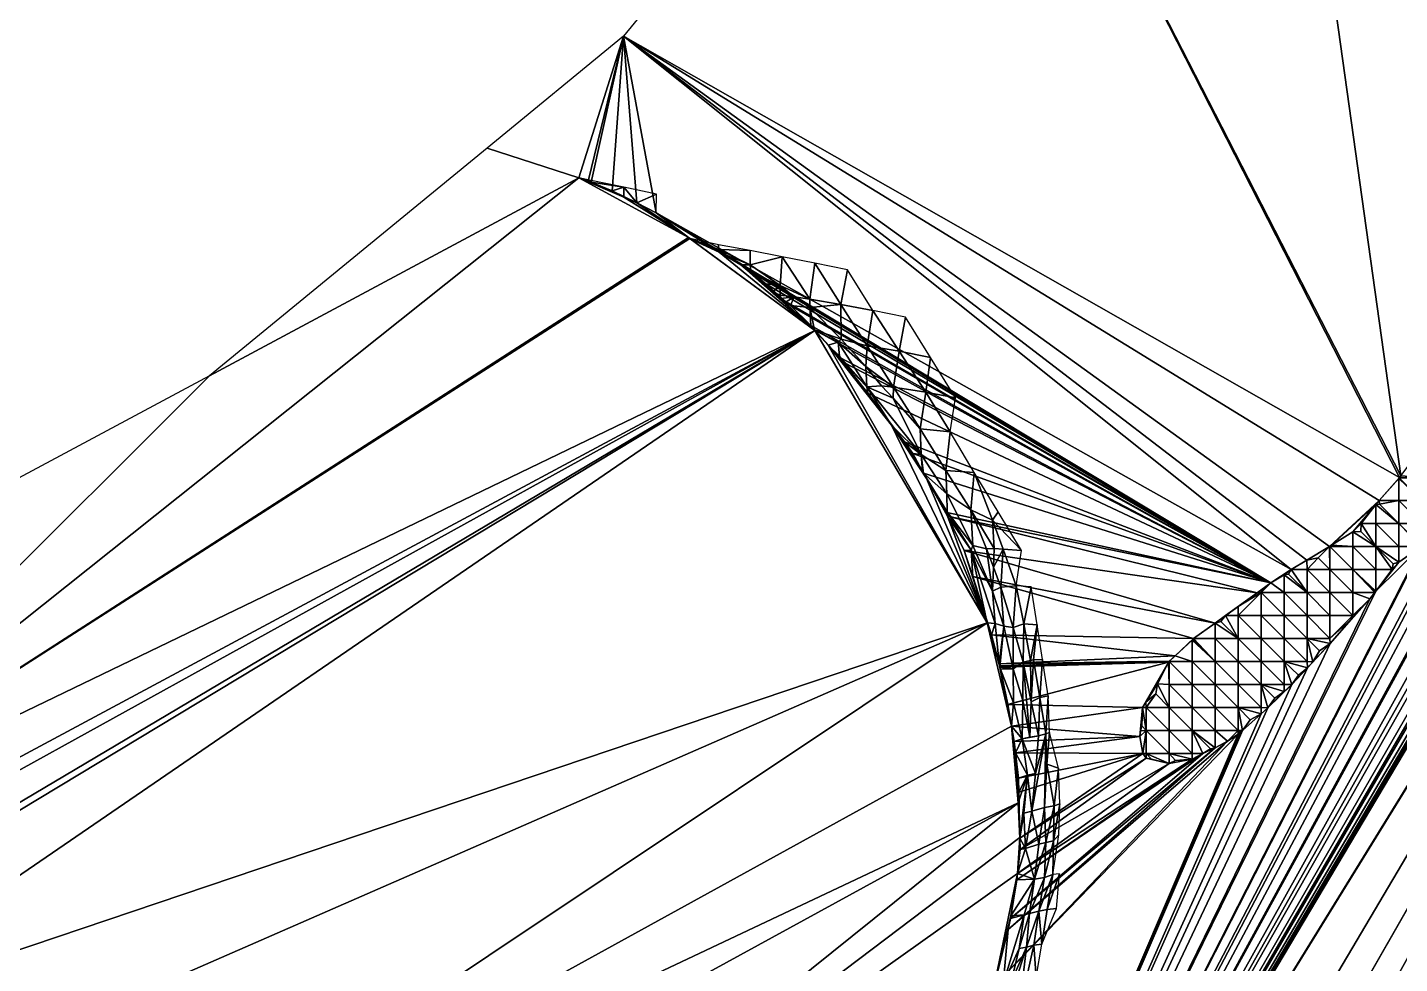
# Model space of a CAD drawing. Extents: x -95 to 96, y -89 to 94.
# Drawn here: x 30.31 to 61.46, y -64.88 to -43.64 of the extents above; entities that cross this region are included whole.
import ezdxf

# ---------------------------------------------------------------- set-up
doc = ezdxf.new("R2010")
doc.units = 0

msp = doc.modelspace()

# ---------------------------------------------------------------- linework, layer by layer
for points in [[(61.488, -53.816, 106), (87.419, -19.414, 106), (57.281, -23.726, 106)], [(47.492, -83.781, 106), (83.388, -25.645, 106), (84.512, -23.774, 106)], [(67.446, -50.205, 106), (47.492, -83.781, 106), (84.512, -23.774, 106)], [(61.488, -53.816, 106), (57.281, -23.726, 106), (51.551, -34.445, 106)], [(47.492, -83.781, 106), (49.494, -82.942, 106), (83.388, -25.645, 106)], [(49.494, -82.942, 106), (51.015, -82.189, 106), (83.388, -25.645, 106)], [(51.015, -82.189, 106), (82.978, -26.374, 106), (83.388, -25.645, 106)], [(51.015, -82.189, 106), (52.389, -81.398, 106), (82.978, -26.374, 106)], [(52.389, -81.398, 106), (53.192, -80.948, 106), (82.978, -26.374, 106)], [(53.192, -80.948, 106), (82.431, -27.406, 106), (82.978, -26.374, 106)], [(53.192, -80.948, 106), (54.75, -79.891, 106), (82.431, -27.406, 106)], [(54.75, -79.891, 106), (81.152, -29.851, 106), (82.431, -27.406, 106)], [(54.75, -79.891, 106), (55.705, -79.212, 106), (81.152, -29.851, 106)], [(55.705, -79.212, 106), (80.567, -30.99, 106), (81.152, -29.851, 106)], [(55.705, -79.212, 106), (57.933, -77.476, 106), (80.567, -30.99, 106)], [(57.933, -77.476, 106), (80.161, -31.845, 106), (80.567, -30.99, 106)], [(57.933, -77.476, 106), (58.834, -76.805, 106), (80.161, -31.845, 106)], [(58.834, -76.805, 106), (79.881, -32.454, 106), (80.161, -31.845, 106)], [(58.834, -76.805, 106), (59.369, -76.374, 106), (79.881, -32.454, 106)], [(59.369, -76.374, 106), (60.595, -75.381, 106), (79.881, -32.454, 106)], [(60.595, -75.381, 106), (62.037, -74.215, 106), (79.881, -32.454, 106)], [(61.458, -53.858, 106), (51.551, -34.445, 106), (43.841, -43.841, 106)], [(61.458, -53.858, 106), (61.488, -53.816, 106), (51.551, -34.445, 106)], [(43.841, -43.841, 106), (40.744, -46.382, 106), (42.823, -47.057, 106)], [(43.841, -43.841, 106), (42.823, -47.057, 106), (43.042, -47.135, 106)], [(43.841, -43.841, 106), (43.042, -47.135, 106), (43.105, -47.158, 106)], [(43.841, -43.841, 106), (43.105, -47.158, 106), (43.587, -47.353, 106)], [(43.841, -43.841, 106), (43.587, -47.353, 106), (44.143, -47.627, 106)], [(60.999, -54.38, 106), (61.458, -53.858, 106), (43.841, -43.841, 106)], [(59.866, -55.424, 106), (60.999, -54.38, 106), (43.841, -43.841, 106)], [(59.355, -55.732, 106), (59.866, -55.424, 106), (43.841, -43.841, 106)], [(43.841, -43.841, 106), (44.143, -47.627, 106), (44.581, -47.851, 106)], [(58.999, -55.946, 106), (59.355, -55.732, 106), (43.841, -43.841, 106)], [(58.999, -55.946, 106), (43.841, -43.841, 106), (44.581, -47.851, 106)], [(42.823, -47.057, 106), (40.744, -46.382, 106), (34.445, -51.551, 106)], [(42.823, -47.057, 106), (34.445, -51.551, 106), (23.579, -62.383, 106)], [(42.823, -47.057, 106), (23.579, -62.383, 106), (45.315, -48.414, 106)], [(43.105, -47.158, 106), (43.042, -47.135, 106), (42.823, -47.057, 106)], [(43.845, -47.492, 106), (43.105, -47.158, 106), (42.823, -47.057, 106)], [(45.315, -48.414, 106), (43.845, -47.492, 106), (42.823, -47.057, 106)], [(43.042, -47.135, 106), (43.104, -47.117, 105.947), (42.823, -47.057, 106)], [(43.104, -47.117, 105.947), (43.042, -47.135, 106), (43.105, -47.158, 106)], [(43.848, -47.272, 105.752), (43.104, -47.117, 105.947), (43.105, -47.158, 106)], [(43.845, -47.492, 106), (43.587, -47.353, 106), (43.105, -47.158, 106)], [(43.848, -47.272, 105.752), (43.105, -47.158, 106), (43.587, -47.353, 106)], [(43.848, -47.272, 105.752), (43.587, -47.353, 106), (43.845, -47.492, 106)], [(44.143, -47.627, 106), (43.848, -47.272, 105.752), (43.845, -47.492, 106)], [(44.143, -47.627, 106), (44.591, -47.424, 105.543), (43.848, -47.272, 105.752)], [(43.587, -47.353, 106), (43.845, -47.492, 106), (44.143, -47.627, 106)], [(45.315, -48.414, 106), (44.143, -47.627, 106), (43.845, -47.492, 106)], [(44.591, -47.424, 105.543), (44.143, -47.627, 106), (44.581, -47.851, 106)], [(45.315, -48.414, 106), (44.581, -47.851, 106), (44.143, -47.627, 106)], [(44.581, -47.851, 106), (45.315, -48.414, 106), (45.345, -48.434, 106)], [(44.581, -47.851, 106), (45.345, -48.434, 106), (45.352, -48.437, 106)], [(44.581, -47.851, 106), (45.352, -48.437, 106), (45.903, -48.678, 106)], [(44.581, -47.851, 106), (45.903, -48.678, 106), (46.501, -49.03, 106)], [(58.536, -56.246, 106), (58.999, -55.946, 106), (44.581, -47.851, 106)], [(58.536, -56.246, 106), (44.581, -47.851, 106), (46.501, -49.03, 106)], [(23.579, -62.383, 106), (45.345, -48.434, 106), (45.315, -48.414, 106)], [(23.579, -62.383, 106), (48.187, -50.523, 106), (45.345, -48.434, 106)], [(45.345, -48.434, 106), (45.352, -48.434, 105.992), (45.315, -48.414, 106)], [(48.187, -50.523, 106), (45.352, -48.437, 106), (45.345, -48.434, 106)], [(45.352, -48.434, 105.992), (45.345, -48.434, 106), (45.352, -48.437, 106)], [(45.352, -48.434, 105.992), (46.003, -48.679, 105.862), (46, -48.576, 105.72)], [(46.003, -48.679, 105.862), (45.352, -48.434, 105.992), (45.352, -48.437, 106)], [(46.013, -48.745, 106), (45.903, -48.678, 106), (45.352, -48.437, 106)], [(48.187, -50.523, 106), (46.013, -48.745, 106), (45.352, -48.437, 106)], [(46.003, -48.679, 105.862), (45.352, -48.437, 106), (45.903, -48.678, 106)], [(46, -48.576, 105.72), (46.003, -48.679, 105.862), (46.719, -48.708, 105.357)], [(45.903, -48.678, 106), (46.013, -48.745, 106), (46.501, -49.03, 106)], [(46.003, -48.679, 105.862), (45.903, -48.678, 106), (46.013, -48.745, 106)], [(46.719, -48.708, 105.357), (46.003, -48.679, 105.862), (46.713, -49.029, 105.709)], [(46.713, -49.029, 105.709), (46.003, -48.679, 105.862), (46.013, -48.745, 106)], [(48.187, -50.523, 106), (46.501, -49.03, 106), (46.013, -48.745, 106)], [(46.713, -49.029, 105.709), (46.013, -48.745, 106), (46.501, -49.03, 106)], [(46.719, -48.708, 105.357), (46.713, -49.029, 105.709), (47.446, -48.846, 105.043)], [(47.446, -48.846, 105.043), (46.713, -49.029, 105.709), (47.395, -49.497, 105.545)], [(48.073, -49.811, 105.168), (47.446, -48.846, 105.043), (47.395, -49.497, 105.545)], [(48.073, -49.811, 105.168), (48.182, -48.993, 104.794), (47.446, -48.846, 105.043)], [(46.713, -49.029, 105.709), (46.501, -49.03, 106), (46.731, -49.187, 106)], [(58.536, -56.246, 106), (46.501, -49.03, 106), (46.731, -49.187, 106)], [(47.231, -49.644, 106), (46.731, -49.187, 106), (46.501, -49.03, 106)], [(48.187, -50.523, 106), (47.231, -49.644, 106), (46.501, -49.03, 106)], [(47.395, -49.497, 105.545), (46.713, -49.029, 105.709), (46.731, -49.187, 106)], [(58.536, -56.246, 106), (46.731, -49.187, 106), (47.074, -49.464, 106)], [(47.231, -49.644, 106), (47.074, -49.464, 106), (46.731, -49.187, 106)], [(47.395, -49.497, 105.545), (46.731, -49.187, 106), (47.074, -49.464, 106)], [(48.776, -49.929, 104.698), (48.182, -48.993, 104.794), (48.073, -49.811, 105.168)], [(48.776, -49.929, 104.698), (48.925, -49.146, 104.59), (48.182, -48.993, 104.794)], [(48.776, -49.929, 104.698), (49.502, -50.066, 104.376), (48.925, -49.146, 104.59)], [(47.074, -49.464, 106), (47.231, -49.644, 106), (47.412, -49.797, 106)], [(47.074, -49.464, 106), (47.412, -49.797, 106), (47.531, -49.872, 106)], [(58.536, -56.246, 106), (47.074, -49.464, 106), (47.531, -49.872, 106)], [(47.231, -49.644, 106), (47.395, -49.497, 105.545), (47.074, -49.464, 106)], [(47.231, -49.644, 106), (47.4, -49.72, 105.84), (47.395, -49.497, 105.545)], [(47.719, -49.757, 105.462), (48.073, -49.811, 105.168), (47.395, -49.497, 105.545)], [(47.4, -49.72, 105.84), (47.719, -49.757, 105.462), (47.395, -49.497, 105.545)], [(48.187, -50.523, 106), (47.412, -49.797, 106), (47.231, -49.644, 106)], [(47.4, -49.72, 105.84), (47.231, -49.644, 106), (47.412, -49.797, 106)], [(47.719, -49.757, 105.462), (47.4, -49.72, 105.84), (47.412, -49.797, 106)], [(47.719, -49.757, 105.462), (47.412, -49.797, 106), (47.531, -49.872, 106)], [(47.631, -49.952, 106), (47.531, -49.872, 106), (47.412, -49.797, 106)], [(48.187, -50.523, 106), (47.631, -49.952, 106), (47.412, -49.797, 106)], [(47.631, -49.952, 106), (47.719, -49.757, 105.462), (47.531, -49.872, 106)], [(47.631, -49.952, 106), (48.07, -49.998, 105.377), (47.719, -49.757, 105.462)], [(47.719, -49.757, 105.462), (48.07, -49.998, 105.377), (48.073, -49.811, 105.168)], [(48.073, -49.811, 105.168), (48.07, -49.998, 105.377), (48.776, -49.929, 104.698)], [(58.536, -56.246, 106), (47.531, -49.872, 106), (47.631, -49.952, 106)], [(58.536, -56.246, 106), (47.631, -49.952, 106), (48.093, -50.407, 106)], [(48.187, -50.523, 106), (48.093, -50.407, 106), (47.631, -49.952, 106)], [(48.07, -49.998, 105.377), (47.631, -49.952, 106), (48.093, -50.407, 106)], [(48.776, -49.929, 104.698), (48.07, -49.998, 105.377), (48.781, -50.718, 105.176)], [(48.176, -50.506, 106), (48.781, -50.718, 105.176), (48.07, -49.998, 105.377)], [(48.176, -50.506, 106), (48.07, -49.998, 105.377), (48.093, -50.407, 106)], [(49.372, -50.866, 104.61), (48.776, -49.929, 104.698), (48.781, -50.718, 105.176)], [(49.372, -50.866, 104.61), (49.502, -50.066, 104.376), (48.776, -49.929, 104.698)], [(49.372, -50.866, 104.61), (50.102, -50.991, 104.15), (49.502, -50.066, 104.376)], [(50.102, -50.991, 104.15), (50.242, -50.217, 104.156), (49.502, -50.066, 104.376)], [(67.446, -50.205, 106), (67.197, -50.545, 106), (47.492, -83.781, 106)], [(58.536, -56.246, 106), (48.093, -50.407, 106), (48.176, -50.506, 106)], [(48.187, -50.523, 106), (48.176, -50.506, 106), (48.093, -50.407, 106)], [(50.812, -51.131, 103.897), (50.242, -50.217, 104.156), (50.102, -50.991, 104.15)], [(23.579, -62.383, 106), (24.173, -63.397, 106), (48.187, -50.523, 106)], [(24.173, -63.397, 106), (24.274, -63.726, 106), (48.187, -50.523, 106)], [(24.274, -63.726, 106), (24.626, -64.491, 106), (48.187, -50.523, 106)], [(24.626, -64.491, 106), (24.711, -64.674, 106), (48.187, -50.523, 106)], [(24.711, -64.674, 106), (25.271, -66.208, 106), (48.187, -50.523, 106)], [(25.271, -66.208, 106), (52.1, -57.154, 106), (48.187, -50.523, 106)], [(67.197, -50.545, 106), (66.9, -51.026, 106), (47.492, -83.781, 106)], [(48.176, -50.506, 106), (48.187, -50.523, 106), (48.486, -50.854, 106)], [(48.176, -50.506, 106), (48.486, -50.854, 106), (48.749, -51.136, 106)], [(48.176, -50.506, 106), (48.749, -51.136, 106), (58.536, -56.246, 106)], [(48.176, -50.506, 106), (48.187, -50.523, 106), (48.712, -50.786, 105.37)], [(48.176, -50.506, 106), (48.712, -50.786, 105.37), (48.781, -50.718, 105.176)], [(52.1, -57.154, 106), (48.486, -50.854, 106), (48.187, -50.523, 106)], [(48.486, -50.854, 106), (48.712, -50.786, 105.37), (48.187, -50.523, 106)], [(49.341, -51.338, 105.01), (48.781, -50.718, 105.176), (48.712, -50.786, 105.37)], [(48.781, -50.718, 105.176), (49.341, -51.338, 105.01), (49.372, -50.866, 104.61)], [(66.9, -51.026, 106), (66.664, -51.392, 106), (47.492, -83.781, 106)], [(48.486, -50.854, 106), (48.743, -51.102, 105.929), (48.712, -50.786, 105.37)], [(49.927, -52.671, 106), (48.749, -51.136, 106), (48.486, -50.854, 106)], [(52.1, -57.154, 106), (49.927, -52.671, 106), (48.486, -50.854, 106)], [(48.743, -51.102, 105.929), (48.486, -50.854, 106), (48.749, -51.136, 106)], [(48.743, -51.102, 105.929), (49.363, -51.796, 105.682), (48.712, -50.786, 105.37)], [(49.363, -51.796, 105.682), (49.341, -51.338, 105.01), (48.712, -50.786, 105.37)], [(49.971, -51.806, 104.549), (49.372, -50.866, 104.61), (49.341, -51.338, 105.01)], [(49.971, -51.806, 104.549), (50.102, -50.991, 104.15), (49.372, -50.866, 104.61)], [(49.971, -51.806, 104.549), (50.702, -51.918, 103.948), (50.102, -50.991, 104.15)], [(50.102, -50.991, 104.15), (50.702, -51.918, 103.948), (50.812, -51.131, 103.897)], [(66.664, -51.392, 106), (66.389, -51.771, 106), (47.492, -83.781, 106)], [(49.363, -51.796, 105.682), (48.743, -51.102, 105.929), (48.831, -51.24, 106)], [(48.749, -51.136, 106), (48.831, -51.24, 106), (48.743, -51.102, 105.929)], [(48.749, -51.136, 106), (48.831, -51.24, 106), (58.536, -56.246, 106)], [(49.927, -52.671, 106), (48.831, -51.24, 106), (48.749, -51.136, 106)], [(48.831, -51.24, 106), (49.387, -51.945, 106), (58.536, -56.246, 106)], [(49.927, -52.671, 106), (49.387, -51.945, 106), (48.831, -51.24, 106)], [(49.363, -51.796, 105.682), (48.831, -51.24, 106), (49.387, -51.945, 106)], [(49.7, -51.777, 104.898), (49.971, -51.806, 104.549), (49.341, -51.338, 105.01)], [(49.363, -51.796, 105.682), (49.7, -51.777, 104.898), (49.341, -51.338, 105.01)], [(51.381, -52.045, 103.634), (50.812, -51.131, 103.897), (50.702, -51.918, 103.948)], [(34.445, -51.551, 106), (23.726, -57.281, 106), (23.579, -62.383, 106)], [(66.389, -51.771, 106), (66.116, -52.065, 106), (47.492, -83.781, 106)], [(49.363, -51.796, 105.682), (49.965, -52.059, 104.821), (49.7, -51.777, 104.898)], [(49.363, -51.796, 105.682), (50.597, -53.338, 105.355), (49.965, -52.059, 104.821)], [(49.927, -52.671, 106), (50.597, -53.338, 105.355), (49.363, -51.796, 105.682)], [(49.927, -52.671, 106), (49.363, -51.796, 105.682), (49.387, -51.945, 106)], [(49.387, -51.945, 106), (49.927, -52.671, 106), (50.217, -53.045, 106)], [(49.387, -51.945, 106), (50.217, -53.045, 106), (58.536, -56.246, 106)], [(49.7, -51.777, 104.898), (49.965, -52.059, 104.821), (49.971, -51.806, 104.549)], [(50.574, -52.75, 104.516), (49.971, -51.806, 104.549), (49.965, -52.059, 104.821)], [(50.574, -52.75, 104.516), (50.702, -51.918, 103.948), (49.971, -51.806, 104.549)], [(50.574, -52.75, 104.516), (51.257, -52.819, 103.734), (50.702, -51.918, 103.948)], [(50.702, -51.918, 103.948), (51.257, -52.819, 103.734), (51.381, -52.045, 103.634)], [(66.116, -52.065, 106), (65.633, -52.643, 106), (47.492, -83.781, 106)], [(50.574, -52.75, 104.516), (49.965, -52.059, 104.821), (50.597, -53.338, 105.355)], [(65.633, -52.643, 106), (65.478, -52.815, 106), (47.492, -83.781, 106)], [(65.478, -52.815, 106), (65.122, -53.189, 106), (47.492, -83.781, 106)], [(50.63, -53.723, 106), (50.217, -53.045, 106), (49.927, -52.671, 106)], [(50.716, -53.878, 106), (50.63, -53.723, 106), (49.927, -52.671, 106)], [(52.1, -57.154, 106), (50.716, -53.878, 106), (49.927, -52.671, 106)], [(50.217, -53.045, 106), (50.597, -53.338, 105.355), (49.927, -52.671, 106)], [(51.162, -53.699, 104.399), (51.257, -52.819, 103.734), (50.574, -52.75, 104.516)], [(50.597, -53.338, 105.355), (51.162, -53.699, 104.399), (50.574, -52.75, 104.516)], [(51.801, -53.741, 103.477), (51.257, -52.819, 103.734), (51.162, -53.699, 104.399)], [(65.122, -53.189, 106), (64.577, -53.675, 106), (47.492, -83.781, 106)], [(50.217, -53.045, 106), (50.406, -53.313, 106), (58.536, -56.246, 106)], [(50.63, -53.723, 106), (50.406, -53.313, 106), (50.217, -53.045, 106)], [(50.406, -53.313, 106), (50.597, -53.338, 105.355), (50.217, -53.045, 106)], [(50.406, -53.313, 106), (50.63, -53.723, 106), (50.651, -53.76, 106)], [(50.406, -53.313, 106), (50.651, -53.76, 106), (58.536, -56.246, 106)], [(50.597, -53.338, 105.355), (50.406, -53.313, 106), (50.63, -53.723, 106)], [(51.182, -54.228, 105.15), (51.162, -53.699, 104.399), (50.597, -53.338, 105.355)], [(50.651, -53.76, 106), (51.182, -54.228, 105.15), (50.597, -53.338, 105.355)], [(50.651, -53.76, 106), (50.597, -53.338, 105.355), (50.63, -53.723, 106)], [(64.577, -53.675, 106), (64.322, -53.879, 106), (47.492, -83.781, 106)], [(64.322, -53.879, 106), (64.04, -54.075, 106), (47.492, -83.781, 106)], [(50.716, -53.878, 106), (50.651, -53.76, 106), (50.63, -53.723, 106)], [(50.651, -53.76, 106), (50.716, -53.878, 106), (51.151, -54.642, 106)], [(50.651, -53.76, 106), (51.151, -54.642, 106), (58.536, -56.246, 106)], [(51.185, -54.633, 105.822), (51.182, -54.228, 105.15), (50.651, -53.76, 106)], [(51.185, -54.633, 105.822), (50.651, -53.76, 106), (50.716, -53.878, 106)], [(51.198, -54.736, 106), (51.151, -54.642, 106), (50.716, -53.878, 106)], [(52.1, -57.154, 106), (51.198, -54.736, 106), (50.716, -53.878, 106)], [(51.185, -54.633, 105.822), (50.716, -53.878, 106), (51.151, -54.642, 106)], [(51.723, -54.587, 104.063), (51.801, -53.741, 103.477), (51.162, -53.699, 104.399)], [(51.182, -54.228, 105.15), (51.723, -54.587, 104.063), (51.162, -53.699, 104.399)], [(51.723, -54.587, 104.063), (52.218, -54.825, 103.32), (51.801, -53.741, 103.477)], [(52.218, -54.825, 103.32), (52.347, -54.635, 103.064), (51.801, -53.741, 103.477)], [(60.999, -54.38, 106), (61.445, -53.879, 106), (61.458, -53.858, 106)], [(61.445, -54.38, 105.881), (61.445, -53.879, 106), (60.999, -54.38, 106)], [(61.445, -53.879, 106), (61.46, -53.873, 106), (61.458, -53.858, 106)], [(61.445, -53.879, 106), (61.967, -54.38, 105.83), (61.46, -53.873, 106)], [(61.445, -53.879, 106), (61.445, -54.38, 105.881), (61.967, -54.38, 105.83)], [(61.967, -53.858, 105.807), (61.488, -53.816, 106), (61.458, -53.858, 106)], [(61.46, -53.873, 106), (61.967, -53.858, 105.807), (61.458, -53.858, 106)], [(64.04, -54.075, 106), (63.558, -54.355, 106), (47.492, -83.781, 106)], [(63.558, -54.355, 106), (63.533, -54.366, 106), (47.492, -83.781, 106)], [(63.533, -54.366, 106), (63.512, -54.38, 106), (47.492, -83.781, 106)], [(63.512, -54.38, 106), (63.011, -54.691, 106), (47.492, -83.781, 106)], [(51.769, -55.397, 104.908), (51.723, -54.587, 104.063), (51.182, -54.228, 105.15)], [(51.769, -55.397, 104.908), (51.182, -54.228, 105.15), (51.185, -54.633, 105.822)], [(59.866, -55.424, 106), (59.911, -55.393, 106), (60.999, -54.38, 106)], [(59.911, -55.393, 106), (60.924, -54.47, 106), (60.999, -54.38, 106)], [(59.911, -55.393, 106), (60.402, -55.091, 106), (60.924, -54.47, 106)], [(60.402, -55.091, 106), (60.588, -54.902, 106), (60.924, -54.47, 106)], [(60.924, -54.902, 105.903), (60.924, -54.47, 106), (60.588, -54.902, 106)], [(60.924, -54.47, 106), (61.002, -54.459, 106), (60.999, -54.38, 106)], [(60.924, -54.47, 106), (61.445, -54.902, 105.886), (61.002, -54.459, 106)], [(60.924, -54.47, 106), (60.924, -54.902, 105.903), (61.445, -54.902, 105.886)], [(61.002, -54.459, 106), (61.445, -54.38, 105.881), (60.999, -54.38, 106)], [(61.002, -54.459, 106), (61.445, -54.902, 105.886), (61.445, -54.38, 105.881)], [(61.967, -54.902, 105.88), (61.445, -54.38, 105.881), (61.445, -54.902, 105.886)], [(61.967, -54.902, 105.88), (61.967, -54.38, 105.83), (61.445, -54.38, 105.881)], [(63.011, -54.691, 106), (62.668, -54.918, 106), (47.492, -83.781, 106)], [(51.185, -54.633, 105.822), (51.151, -54.642, 106), (51.198, -54.736, 106)], [(51.151, -54.642, 106), (51.198, -54.736, 106), (58.536, -56.246, 106)], [(51.731, -55.508, 105.218), (51.769, -55.397, 104.908), (51.185, -54.633, 105.822)], [(51.731, -55.508, 105.218), (51.185, -54.633, 105.822), (51.198, -54.736, 106)], [(51.198, -54.736, 106), (51.572, -55.514, 106), (58.224, -56.471, 106)], [(51.198, -54.736, 106), (58.224, -56.471, 106), (58.536, -56.246, 106)], [(52.1, -57.154, 106), (51.572, -55.514, 106), (51.198, -54.736, 106)], [(51.731, -55.508, 105.218), (51.198, -54.736, 106), (51.572, -55.514, 106)], [(52.082, -55.476, 104.052), (52.258, -55.47, 103.569), (51.723, -54.587, 104.063)], [(52.258, -55.47, 103.569), (52.218, -54.825, 103.32), (51.723, -54.587, 104.063)], [(51.769, -55.397, 104.908), (52.082, -55.476, 104.052), (51.723, -54.587, 104.063)], [(52.874, -55.512, 102.522), (52.347, -54.635, 103.064), (52.218, -54.825, 103.32)], [(52.46, -55.481, 103.197), (52.874, -55.512, 102.522), (52.218, -54.825, 103.32)], [(52.258, -55.47, 103.569), (52.46, -55.481, 103.197), (52.218, -54.825, 103.32)], [(62.668, -54.918, 106), (62.487, -55.059, 106), (47.492, -83.781, 106)], [(62.487, -55.059, 106), (61.989, -55.402, 106), (47.492, -83.781, 106)], [(59.911, -55.393, 106), (60.402, -55.424, 105.905), (60.402, -55.091, 106)], [(60.402, -55.091, 106), (60.582, -55.082, 106), (60.588, -54.902, 106)], [(60.402, -55.091, 106), (60.924, -55.424, 105.898), (60.582, -55.082, 106)], [(60.402, -55.091, 106), (60.402, -55.424, 105.905), (60.924, -55.424, 105.898)], [(60.924, -55.424, 105.898), (60.588, -54.902, 106), (60.582, -55.082, 106)], [(60.924, -55.424, 105.898), (60.924, -54.902, 105.903), (60.588, -54.902, 106)], [(61.445, -55.424, 105.93), (60.924, -54.902, 105.903), (60.924, -55.424, 105.898)], [(61.445, -55.424, 105.93), (61.445, -54.902, 105.886), (60.924, -54.902, 105.903)], [(61.445, -54.902, 105.886), (61.445, -55.424, 105.93), (61.948, -55.424, 106)], [(61.445, -54.902, 105.886), (61.948, -55.424, 106), (61.955, -55.412, 106)], [(61.967, -55.413, 106), (61.967, -54.902, 105.88), (61.445, -54.902, 105.886)], [(61.967, -55.413, 106), (61.445, -54.902, 105.886), (61.955, -55.412, 106)], [(61.989, -55.402, 106), (61.948, -55.424, 106), (47.492, -83.781, 106)], [(61.948, -55.424, 106), (60.924, -56.439, 106), (47.492, -83.781, 106)], [(52.22, -56.437, 104.647), (51.769, -55.397, 104.908), (51.731, -55.508, 105.218)], [(52.082, -55.476, 104.052), (51.769, -55.397, 104.908), (52.22, -56.437, 104.647)], [(59.355, -55.732, 106), (59.614, -55.678, 106), (59.866, -55.424, 106)], [(59.88, -55.946, 105.865), (59.866, -55.424, 106), (59.614, -55.678, 106)], [(59.866, -55.424, 106), (59.88, -55.417, 106), (59.911, -55.393, 106)], [(59.88, -55.424, 105.997), (59.88, -55.417, 106), (59.866, -55.424, 106)], [(59.88, -55.946, 105.865), (59.88, -55.424, 105.997), (59.866, -55.424, 106)], [(59.88, -55.417, 106), (59.88, -55.424, 105.997), (59.911, -55.393, 106)], [(59.911, -55.393, 106), (59.88, -55.424, 105.997), (60.402, -55.424, 105.905)], [(60.402, -55.946, 105.88), (59.88, -55.424, 105.997), (59.88, -55.946, 105.865)], [(60.402, -55.946, 105.88), (60.402, -55.424, 105.905), (59.88, -55.424, 105.997)], [(60.924, -55.946, 105.917), (60.402, -55.424, 105.905), (60.402, -55.946, 105.88)], [(60.924, -55.946, 105.917), (60.924, -55.424, 105.898), (60.402, -55.424, 105.905)], [(61.948, -55.424, 106), (61.445, -55.776, 106), (60.924, -56.439, 106)], [(60.924, -55.424, 105.898), (60.924, -55.946, 105.917), (61.295, -55.946, 106)], [(60.924, -55.424, 105.898), (61.295, -55.946, 106), (61.316, -55.817, 106)], [(61.445, -55.776, 106), (61.445, -55.424, 105.93), (60.924, -55.424, 105.898)], [(61.445, -55.776, 106), (60.924, -55.424, 105.898), (61.316, -55.817, 106)], [(61.948, -55.424, 106), (61.445, -55.424, 105.93), (61.445, -55.776, 106)], [(51.731, -55.508, 105.218), (51.572, -55.514, 106), (51.771, -56.1, 106)], [(51.572, -55.514, 106), (51.771, -56.1, 106), (57.27, -57.159, 106)], [(51.572, -55.514, 106), (57.27, -57.159, 106), (58.224, -56.471, 106)], [(52.1, -57.154, 106), (51.771, -56.1, 106), (51.572, -55.514, 106)], [(52.281, -57.168, 105.395), (52.22, -56.437, 104.647), (51.731, -55.508, 105.218)], [(52.281, -57.168, 105.395), (51.731, -55.508, 105.218), (52.1, -57.154, 106)], [(51.731, -55.508, 105.218), (51.771, -56.1, 106), (52.1, -57.154, 106)], [(52.082, -55.476, 104.052), (52.238, -55.894, 103.974), (52.258, -55.47, 103.569)], [(52.238, -55.894, 103.974), (52.082, -55.476, 104.052), (52.22, -56.437, 104.647)], [(52.46, -55.481, 103.197), (52.258, -55.47, 103.569), (52.238, -55.894, 103.974)], [(52.404, -56.342, 103.889), (52.46, -55.481, 103.197), (52.238, -55.894, 103.974)], [(52.752, -56.318, 102.808), (52.46, -55.481, 103.197), (52.404, -56.342, 103.889)], [(52.46, -55.481, 103.197), (52.752, -56.318, 102.808), (52.874, -55.512, 102.522)], [(59.358, -55.946, 105.91), (59.355, -55.732, 106), (58.999, -55.946, 106)], [(59.358, -55.946, 105.91), (59.614, -55.678, 106), (59.355, -55.732, 106)], [(59.358, -55.946, 105.91), (59.88, -55.946, 105.865), (59.614, -55.678, 106)], [(52.22, -56.437, 104.647), (52.404, -56.342, 103.889), (52.238, -55.894, 103.974)], [(58.536, -56.246, 106), (58.836, -56.065, 106), (58.999, -55.946, 106)], [(58.536, -56.246, 106), (58.836, -56.468, 105.862), (58.836, -56.065, 106)], [(58.836, -56.065, 106), (58.94, -56.05, 106), (58.999, -55.946, 106)], [(58.836, -56.065, 106), (59.358, -56.468, 105.836), (58.94, -56.05, 106)], [(58.836, -56.065, 106), (58.836, -56.468, 105.862), (59.358, -56.468, 105.836)], [(59.358, -56.468, 105.836), (58.999, -55.946, 106), (58.94, -56.05, 106)], [(59.358, -56.468, 105.836), (59.358, -55.946, 105.91), (58.999, -55.946, 106)], [(59.88, -56.468, 105.858), (59.358, -55.946, 105.91), (59.358, -56.468, 105.836)], [(59.88, -56.468, 105.858), (59.88, -55.946, 105.865), (59.358, -55.946, 105.91)], [(60.402, -56.468, 105.911), (59.88, -55.946, 105.865), (59.88, -56.468, 105.858)], [(60.402, -56.468, 105.911), (60.402, -55.946, 105.88), (59.88, -55.946, 105.865)], [(60.402, -55.946, 105.88), (60.402, -56.468, 105.911), (60.896, -56.468, 106)], [(60.402, -55.946, 105.88), (60.896, -56.468, 106), (60.903, -56.448, 106)], [(60.924, -56.439, 106), (60.924, -55.946, 105.917), (60.402, -55.946, 105.88)], [(60.924, -56.439, 106), (60.402, -55.946, 105.88), (60.903, -56.448, 106)], [(61.445, -55.776, 106), (61.295, -55.946, 106), (60.924, -56.439, 106)], [(61.295, -55.946, 106), (60.924, -55.946, 105.917), (60.924, -56.439, 106)], [(61.445, -55.776, 106), (61.316, -55.817, 106), (61.295, -55.946, 106)], [(51.771, -56.1, 106), (52.1, -57.154, 106), (52.199, -57.429, 106)], [(51.771, -56.1, 106), (52.199, -57.429, 106), (56.782, -57.512, 106)], [(51.771, -56.1, 106), (56.782, -57.512, 106), (57.27, -57.159, 106)], [(52.473, -57.231, 104.56), (52.404, -56.342, 103.889), (52.22, -56.437, 104.647)], [(52.752, -56.318, 102.808), (52.404, -56.342, 103.889), (52.684, -57.261, 103.679)], [(52.684, -57.261, 103.679), (52.404, -56.342, 103.889), (52.473, -57.231, 104.56)], [(52.684, -57.261, 103.679), (52.929, -57.175, 102.903), (52.752, -56.318, 102.808)], [(52.929, -57.175, 102.903), (53.092, -56.337, 102.191), (52.752, -56.318, 102.808)], [(53.231, -57.2, 102.043), (53.092, -56.337, 102.191), (52.929, -57.175, 102.903)], [(58.224, -56.471, 106), (58.314, -56.41, 106), (58.536, -56.246, 106)], [(58.314, -56.41, 106), (58.364, -56.374, 106), (58.536, -56.246, 106)], [(58.364, -56.374, 106), (58.314, -56.468, 105.97), (58.536, -56.246, 106)], [(58.536, -56.246, 106), (58.314, -56.468, 105.97), (58.836, -56.468, 105.862)], [(58.314, -56.41, 106), (58.314, -56.468, 105.97), (58.364, -56.374, 106)], [(60.924, -56.439, 106), (60.783, -56.609, 106), (47.492, -83.781, 106)], [(60.783, -56.609, 106), (59.884, -57.623, 106), (47.492, -83.781, 106)], [(52.281, -57.168, 105.395), (52.473, -57.231, 104.56), (52.22, -56.437, 104.647)], [(57.27, -57.159, 106), (57.508, -56.99, 106), (58.224, -56.471, 106)], [(57.508, -56.99, 106), (57.792, -56.786, 106), (58.224, -56.471, 106)], [(57.792, -56.786, 106), (57.792, -56.99, 105.902), (58.314, -56.468, 105.97)], [(57.792, -56.786, 106), (58.314, -56.468, 105.97), (58.224, -56.471, 106)], [(57.792, -56.99, 105.902), (58.314, -56.99, 105.803), (58.314, -56.468, 105.97)], [(58.314, -56.468, 105.97), (58.314, -56.41, 106), (58.224, -56.471, 106)], [(58.836, -56.99, 105.785), (58.314, -56.468, 105.97), (58.314, -56.99, 105.803)], [(58.836, -56.99, 105.785), (58.836, -56.468, 105.862), (58.314, -56.468, 105.97)], [(59.358, -56.99, 105.812), (58.836, -56.468, 105.862), (58.836, -56.99, 105.785)], [(59.358, -56.99, 105.812), (59.358, -56.468, 105.836), (58.836, -56.468, 105.862)], [(59.88, -56.99, 105.887), (59.358, -56.468, 105.836), (59.358, -56.99, 105.812)], [(59.88, -56.99, 105.887), (59.88, -56.468, 105.858), (59.358, -56.468, 105.836)], [(60.402, -56.99, 105.987), (59.88, -56.468, 105.858), (59.88, -56.99, 105.887)], [(60.402, -56.99, 105.987), (60.402, -56.468, 105.911), (59.88, -56.468, 105.858)], [(60.783, -56.609, 106), (60.356, -57.085, 106), (59.884, -57.623, 106)], [(60.783, -56.609, 106), (60.402, -57.033, 106), (60.356, -57.085, 106)], [(60.783, -56.609, 106), (60.896, -56.468, 106), (60.402, -56.468, 105.911)], [(60.783, -56.609, 106), (60.402, -56.468, 105.911), (60.402, -56.99, 105.987)], [(60.783, -56.609, 106), (60.402, -56.99, 105.987), (60.402, -57.033, 106)], [(60.924, -56.439, 106), (60.896, -56.468, 106), (60.783, -56.609, 106)], [(60.924, -56.439, 106), (60.903, -56.448, 106), (60.896, -56.468, 106)], [(57.27, -57.159, 106), (57.401, -57.12, 106), (57.508, -56.99, 106)], [(57.792, -57.512, 105.753), (57.508, -56.99, 106), (57.401, -57.12, 106)], [(57.792, -56.99, 105.902), (57.792, -56.786, 106), (57.508, -56.99, 106)], [(57.792, -57.512, 105.753), (57.792, -56.99, 105.902), (57.508, -56.99, 106)], [(58.314, -57.512, 105.738), (57.792, -56.99, 105.902), (57.792, -57.512, 105.753)], [(58.314, -57.512, 105.738), (58.314, -56.99, 105.803), (57.792, -56.99, 105.902)], [(58.836, -57.512, 105.776), (58.314, -56.99, 105.803), (58.314, -57.512, 105.738)], [(58.836, -57.512, 105.776), (58.836, -56.99, 105.785), (58.314, -56.99, 105.803)], [(59.358, -57.512, 105.855), (58.836, -56.99, 105.785), (58.836, -57.512, 105.776)], [(59.358, -57.512, 105.855), (59.358, -56.99, 105.812), (58.836, -56.99, 105.785)], [(59.88, -57.512, 105.965), (59.358, -56.99, 105.812), (59.358, -57.512, 105.855)], [(59.88, -57.512, 105.965), (59.88, -56.99, 105.887), (59.358, -56.99, 105.812)], [(60.356, -57.085, 106), (60.402, -56.99, 105.987), (59.88, -57.512, 105.965)], [(60.402, -56.99, 105.987), (59.88, -56.99, 105.887), (59.88, -57.512, 105.965)], [(60.402, -57.033, 106), (60.402, -56.99, 105.987), (60.356, -57.085, 106)], [(25.271, -66.208, 106), (26.341, -68.399, 106), (52.1, -57.154, 106)], [(26.341, -68.399, 106), (29.464, -72.247, 106), (52.1, -57.154, 106)], [(29.464, -72.247, 106), (52.653, -59.5, 106), (52.1, -57.154, 106)], [(52.38, -58.13, 106), (52.199, -57.429, 106), (52.1, -57.154, 106)], [(52.653, -59.5, 106), (52.38, -58.13, 106), (52.1, -57.154, 106)], [(52.281, -57.168, 105.395), (52.1, -57.154, 106), (52.199, -57.429, 106)], [(52.281, -57.168, 105.395), (52.199, -57.429, 106), (52.37, -58.087, 106)], [(52.473, -57.231, 104.56), (52.281, -57.168, 105.395), (52.37, -58.087, 106)], [(52.473, -57.231, 104.56), (52.37, -58.087, 106), (52.38, -58.13, 106)], [(52.387, -58.161, 106), (52.473, -57.231, 104.56), (52.38, -58.13, 106)], [(52.387, -58.161, 106), (52.685, -58.199, 104.629), (52.473, -57.231, 104.56)], [(52.685, -58.199, 104.629), (52.684, -57.261, 103.679), (52.473, -57.231, 104.56)], [(52.916, -58.046, 103.588), (52.929, -57.175, 102.903), (52.684, -57.261, 103.679)], [(52.685, -58.199, 104.629), (52.916, -58.046, 103.588), (52.684, -57.261, 103.679)], [(53.083, -58.005, 102.77), (52.929, -57.175, 102.903), (52.916, -58.046, 103.588)], [(53.231, -57.2, 102.043), (52.929, -57.175, 102.903), (53.083, -58.005, 102.77)], [(53.231, -57.2, 102.043), (53.083, -58.005, 102.77), (53.147, -57.993, 102.487)], [(53.147, -57.993, 102.487), (53.35, -57.986, 101.935), (53.231, -57.2, 102.043)], [(57.27, -57.512, 105.828), (57.27, -57.159, 106), (56.782, -57.512, 106)], [(57.27, -57.159, 106), (57.792, -57.512, 105.753), (57.401, -57.12, 106)], [(57.27, -57.159, 106), (57.27, -57.512, 105.828), (57.792, -57.512, 105.753)], [(60.356, -57.085, 106), (59.88, -57.512, 105.965), (59.884, -57.623, 106)], [(59.884, -57.623, 106), (59.369, -58.172, 106), (47.492, -83.781, 106)], [(52.199, -57.429, 106), (52.37, -58.087, 106), (56.362, -57.899, 106)], [(52.199, -57.429, 106), (56.362, -57.899, 106), (56.782, -57.512, 106)], [(52.38, -58.13, 106), (52.37, -58.087, 106), (52.199, -57.429, 106)], [(56.362, -57.899, 106), (56.748, -57.545, 106), (56.782, -57.512, 106)], [(56.362, -57.899, 106), (56.748, -58.034, 105.823), (56.748, -57.545, 106)], [(56.748, -57.545, 106), (56.772, -57.536, 106), (56.782, -57.512, 106)], [(56.748, -57.545, 106), (57.27, -58.034, 105.752), (56.772, -57.536, 106)], [(56.748, -57.545, 106), (56.748, -58.034, 105.823), (57.27, -58.034, 105.752)], [(57.27, -58.034, 105.752), (56.782, -57.512, 106), (56.772, -57.536, 106)], [(57.27, -58.034, 105.752), (57.27, -57.512, 105.828), (56.782, -57.512, 106)], [(57.792, -58.034, 105.731), (57.27, -57.512, 105.828), (57.27, -58.034, 105.752)], [(57.792, -58.034, 105.731), (57.792, -57.512, 105.753), (57.27, -57.512, 105.828)], [(58.314, -58.034, 105.749), (57.792, -57.512, 105.753), (57.792, -58.034, 105.731)], [(58.314, -58.034, 105.749), (58.314, -57.512, 105.738), (57.792, -57.512, 105.753)], [(58.836, -58.034, 105.834), (58.314, -57.512, 105.738), (58.314, -58.034, 105.749)], [(58.836, -58.034, 105.834), (58.836, -57.512, 105.776), (58.314, -57.512, 105.738)], [(59.358, -58.034, 105.957), (58.836, -57.512, 105.776), (58.836, -58.034, 105.834)], [(59.358, -58.034, 105.957), (59.358, -57.512, 105.855), (58.836, -57.512, 105.776)], [(59.358, -57.512, 105.855), (59.358, -58.034, 105.957), (59.489, -58.036, 106)], [(59.358, -57.512, 105.855), (59.489, -58.036, 106), (59.639, -57.788, 106)], [(59.884, -57.623, 106), (59.88, -57.512, 105.965), (59.358, -57.512, 105.855)], [(59.884, -57.623, 106), (59.358, -57.512, 105.855), (59.639, -57.788, 106)], [(59.884, -57.623, 106), (59.489, -58.036, 106), (59.369, -58.172, 106)], [(59.884, -57.623, 106), (59.639, -57.788, 106), (59.489, -58.036, 106)], [(52.37, -58.087, 106), (56.227, -58.026, 106), (56.362, -57.899, 106)], [(56.227, -58.026, 106), (56.227, -58.034, 105.996), (56.362, -57.899, 106)], [(56.362, -57.899, 106), (56.227, -58.034, 105.996), (56.748, -58.034, 105.823)], [(59.369, -58.172, 106), (59.01, -58.556, 106), (47.492, -83.781, 106)], [(52.37, -58.087, 106), (52.38, -58.13, 106), (56.227, -58.026, 106)], [(52.38, -58.13, 106), (56.219, -58.034, 106), (56.227, -58.026, 106)], [(52.38, -58.13, 106), (52.387, -58.161, 106), (56.219, -58.034, 106)], [(52.396, -58.209, 106), (52.387, -58.161, 106), (52.38, -58.13, 106)], [(52.653, -59.5, 106), (52.396, -58.209, 106), (52.38, -58.13, 106)], [(52.387, -58.161, 106), (56.21, -58.048, 106), (56.219, -58.034, 106)], [(52.387, -58.161, 106), (52.565, -59.006, 106), (56.21, -58.048, 106)], [(52.387, -58.161, 106), (52.396, -58.209, 106), (52.565, -59.006, 106)], [(52.396, -58.209, 106), (52.685, -58.199, 104.629), (52.387, -58.161, 106)], [(52.396, -58.209, 106), (52.698, -58.967, 105.277), (52.685, -58.199, 104.629)], [(52.653, -59.5, 106), (52.565, -59.006, 106), (52.396, -58.209, 106)], [(52.698, -58.967, 105.277), (52.396, -58.209, 106), (52.565, -59.006, 106)], [(52.565, -59.006, 106), (55.62, -59.077, 106), (56.21, -58.048, 106)], [(52.916, -58.046, 103.588), (52.685, -58.199, 104.629), (52.909, -58.918, 104.272)], [(52.909, -58.918, 104.272), (52.685, -58.199, 104.629), (52.698, -58.967, 105.277)], [(52.916, -58.046, 103.588), (52.909, -58.918, 104.272), (53.063, -59.747, 104.137)], [(53.083, -58.005, 102.77), (52.916, -58.046, 103.588), (53.096, -58.946, 103.351)], [(53.096, -58.946, 103.351), (52.916, -58.046, 103.588), (53.063, -59.747, 104.137)], [(53.147, -57.993, 102.487), (53.083, -58.005, 102.77), (53.096, -58.946, 103.351)], [(53.096, -58.946, 103.351), (53.293, -58.847, 102.627), (53.147, -57.993, 102.487)], [(53.293, -58.847, 102.627), (53.35, -57.986, 101.935), (53.147, -57.993, 102.487)], [(53.478, -58.811, 101.807), (53.35, -57.986, 101.935), (53.293, -58.847, 102.627)], [(55.62, -59.077, 106), (55.963, -58.535, 106), (56.21, -58.048, 106)], [(56.227, -58.556, 105.874), (56.21, -58.048, 106), (55.963, -58.535, 106)], [(56.219, -58.034, 106), (56.21, -58.048, 106), (56.227, -58.034, 105.996)], [(56.227, -58.556, 105.874), (56.227, -58.034, 105.996), (56.21, -58.048, 106)], [(56.227, -58.034, 105.996), (56.227, -58.026, 106), (56.219, -58.034, 106)], [(56.748, -58.556, 105.761), (56.227, -58.034, 105.996), (56.227, -58.556, 105.874)], [(56.748, -58.556, 105.761), (56.748, -58.034, 105.823), (56.227, -58.034, 105.996)], [(57.27, -58.556, 105.723), (56.748, -58.034, 105.823), (56.748, -58.556, 105.761)], [(57.27, -58.556, 105.723), (57.27, -58.034, 105.752), (56.748, -58.034, 105.823)], [(57.792, -58.556, 105.757), (57.27, -58.034, 105.752), (57.27, -58.556, 105.723)], [(57.792, -58.556, 105.757), (57.792, -58.034, 105.731), (57.27, -58.034, 105.752)], [(58.314, -58.556, 105.815), (57.792, -58.034, 105.731), (57.792, -58.556, 105.757)], [(58.314, -58.556, 105.815), (58.314, -58.034, 105.749), (57.792, -58.034, 105.731)], [(58.836, -58.556, 105.947), (58.314, -58.034, 105.749), (58.314, -58.556, 105.815)], [(58.836, -58.556, 105.947), (58.836, -58.034, 105.834), (58.314, -58.034, 105.749)], [(58.836, -58.034, 105.834), (58.836, -58.556, 105.947), (59.01, -58.556, 106)], [(58.836, -58.034, 105.834), (59.01, -58.556, 106), (59.164, -58.338, 106)], [(59.369, -58.172, 106), (59.358, -58.034, 105.957), (58.836, -58.034, 105.834)], [(59.369, -58.172, 106), (58.836, -58.034, 105.834), (59.164, -58.338, 106)], [(59.369, -58.172, 106), (59.164, -58.338, 106), (59.01, -58.556, 106)], [(59.358, -58.034, 105.957), (59.369, -58.172, 106), (59.489, -58.036, 106)], [(59.01, -58.556, 106), (58.466, -59.08, 106), (47.492, -83.781, 106)], [(55.62, -59.077, 106), (55.701, -58.954, 106), (55.963, -58.535, 106)], [(55.701, -58.954, 106), (55.926, -58.763, 106), (55.963, -58.535, 106)], [(56.227, -59.077, 105.835), (55.963, -58.535, 106), (55.926, -58.763, 106)], [(56.227, -59.077, 105.835), (56.227, -58.556, 105.874), (55.963, -58.535, 106)], [(56.748, -59.077, 105.781), (56.227, -58.556, 105.874), (56.227, -59.077, 105.835)], [(56.748, -59.077, 105.781), (56.748, -58.556, 105.761), (56.227, -58.556, 105.874)], [(57.27, -59.077, 105.795), (56.748, -58.556, 105.761), (56.748, -59.077, 105.781)], [(57.27, -59.077, 105.795), (57.27, -58.556, 105.723), (56.748, -58.556, 105.761)], [(57.792, -59.077, 105.847), (57.27, -58.556, 105.723), (57.27, -59.077, 105.795)], [(57.792, -59.077, 105.847), (57.792, -58.556, 105.757), (57.27, -58.556, 105.723)], [(58.314, -59.077, 105.948), (57.792, -58.556, 105.757), (57.792, -59.077, 105.847)], [(58.314, -59.077, 105.948), (58.314, -58.556, 105.815), (57.792, -58.556, 105.757)], [(58.314, -58.556, 105.815), (58.314, -59.077, 105.948), (58.466, -59.08, 106)], [(58.314, -58.556, 105.815), (58.466, -59.08, 106), (58.625, -58.866, 106)], [(58.838, -58.709, 106), (58.836, -58.556, 105.947), (58.314, -58.556, 105.815)], [(58.838, -58.709, 106), (58.314, -58.556, 105.815), (58.625, -58.866, 106)], [(59.01, -58.556, 106), (58.838, -58.709, 106), (58.466, -59.08, 106)], [(58.836, -58.556, 105.947), (58.838, -58.709, 106), (59.01, -58.556, 106)], [(53.265, -59.715, 103.315), (53.293, -58.847, 102.627), (53.096, -58.946, 103.351)], [(53.427, -59.673, 102.498), (53.293, -58.847, 102.627), (53.265, -59.715, 103.315)], [(53.478, -58.811, 101.807), (53.293, -58.847, 102.627), (53.427, -59.673, 102.498)], [(53.478, -58.811, 101.807), (53.427, -59.673, 102.498), (53.513, -59.642, 101.974)], [(55.705, -59.077, 105.963), (55.926, -58.763, 106), (55.701, -58.954, 106)], [(55.705, -59.077, 105.963), (56.227, -59.077, 105.835), (55.926, -58.763, 106)], [(58.838, -58.709, 106), (58.625, -58.866, 106), (58.466, -59.08, 106)], [(58.466, -59.08, 106), (58.314, -59.221, 106), (47.492, -83.781, 106)], [(52.698, -58.967, 105.277), (52.565, -59.006, 106), (52.653, -59.5, 106)], [(52.565, -59.006, 106), (52.653, -59.5, 106), (55.62, -59.077, 106)], [(52.895, -59.788, 104.957), (52.698, -58.967, 105.277), (52.653, -59.5, 106)], [(52.653, -59.5, 106), (55.564, -59.734, 106), (55.62, -59.077, 106)], [(52.909, -58.918, 104.272), (52.698, -58.967, 105.277), (52.895, -59.788, 104.957)], [(52.909, -58.918, 104.272), (52.895, -59.788, 104.957), (53.063, -59.747, 104.137)], [(53.063, -59.747, 104.137), (53.265, -59.715, 103.315), (53.096, -58.946, 103.351)], [(55.564, -59.734, 106), (55.578, -59.601, 106), (55.62, -59.077, 106)], [(55.578, -59.601, 106), (55.606, -59.488, 106), (55.62, -59.077, 106)], [(55.705, -59.599, 105.956), (55.62, -59.077, 106), (55.606, -59.488, 106)], [(55.705, -59.077, 105.963), (55.701, -58.954, 106), (55.62, -59.077, 106)], [(55.705, -59.599, 105.956), (55.705, -59.077, 105.963), (55.62, -59.077, 106)], [(56.227, -59.599, 105.863), (55.705, -59.077, 105.963), (55.705, -59.599, 105.956)], [(56.227, -59.599, 105.863), (56.227, -59.077, 105.835), (55.705, -59.077, 105.963)], [(56.748, -59.599, 105.845), (56.227, -59.077, 105.835), (56.227, -59.599, 105.863)], [(56.748, -59.599, 105.845), (56.748, -59.077, 105.781), (56.227, -59.077, 105.835)], [(57.27, -59.599, 105.885), (56.748, -59.077, 105.781), (56.748, -59.599, 105.845)], [(57.27, -59.599, 105.885), (57.27, -59.077, 105.795), (56.748, -59.077, 105.781)], [(57.792, -59.599, 105.966), (57.27, -59.077, 105.795), (57.27, -59.599, 105.885)], [(57.792, -59.599, 105.966), (57.792, -59.077, 105.847), (57.27, -59.077, 105.795)], [(57.792, -59.077, 105.847), (57.792, -59.599, 105.966), (57.896, -59.599, 106)], [(57.792, -59.077, 105.847), (57.896, -59.599, 106), (58.066, -59.352, 106)], [(58.314, -59.221, 106), (58.314, -59.077, 105.948), (57.792, -59.077, 105.847)], [(58.314, -59.221, 106), (57.792, -59.077, 105.847), (58.066, -59.352, 106)], [(58.466, -59.08, 106), (58.314, -59.077, 105.948), (58.314, -59.221, 106)], [(58.314, -59.221, 106), (57.896, -59.599, 106), (47.492, -83.781, 106)], [(55.606, -59.488, 106), (55.578, -59.601, 106), (55.705, -59.599, 105.956)], [(58.314, -59.221, 106), (58.066, -59.352, 106), (57.896, -59.599, 106)], [(29.464, -72.247, 106), (52.803, -61.236, 106), (52.653, -59.5, 106)], [(57.896, -59.599, 106), (57.838, -59.645, 106), (47.492, -83.781, 106)], [(57.838, -59.645, 106), (57.792, -59.679, 106), (47.492, -83.781, 106)], [(57.792, -59.679, 106), (52.255, -65.389, 106), (47.492, -83.781, 106)], [(57.792, -59.679, 106), (57.55, -59.842, 106), (52.255, -65.389, 106)], [(52.653, -59.5, 106), (52.711, -59.847, 106), (55.564, -59.734, 106)], [(52.743, -60.102, 106), (52.711, -59.847, 106), (52.653, -59.5, 106)], [(52.803, -61.236, 106), (52.743, -60.102, 106), (52.653, -59.5, 106)], [(52.895, -59.788, 104.957), (52.653, -59.5, 106), (52.711, -59.847, 106)], [(52.711, -59.847, 106), (52.743, -60.102, 106), (55.564, -59.734, 106)], [(52.743, -60.102, 106), (52.895, -59.788, 104.957), (52.711, -59.847, 106)], [(55.631, -60.121, 106), (55.564, -59.734, 106), (52.743, -60.102, 106)], [(52.743, -60.102, 106), (53.016, -60.613, 104.854), (52.895, -59.788, 104.957)], [(53.265, -59.715, 103.315), (53.063, -59.747, 104.137), (52.895, -59.788, 104.957)], [(53.193, -60.572, 104.011), (53.265, -59.715, 103.315), (52.895, -59.788, 104.957)], [(52.895, -59.788, 104.957), (53.016, -60.613, 104.854), (53.193, -60.572, 104.011)], [(53.427, -59.673, 102.498), (53.111, -61.428, 104.708), (53.395, -61.344, 103.16)], [(53.427, -59.673, 102.498), (53.193, -60.572, 104.011), (53.111, -61.428, 104.708)], [(53.427, -59.673, 102.498), (53.265, -59.715, 103.315), (53.193, -60.572, 104.011)], [(53.452, -60.364, 102.503), (53.427, -59.673, 102.498), (53.395, -61.344, 103.16)], [(53.427, -59.673, 102.498), (53.452, -60.364, 102.503), (53.513, -59.642, 101.974)], [(53.713, -60.455, 101.554), (53.513, -59.642, 101.974), (53.452, -60.364, 102.503)], [(55.578, -59.601, 106), (55.564, -59.734, 106), (55.705, -59.599, 105.956)], [(55.631, -60.121, 106), (55.705, -59.599, 105.956), (55.564, -59.734, 106)], [(55.631, -60.121, 106), (55.705, -60.121, 105.98), (55.705, -59.599, 105.956)], [(56.227, -60.121, 105.951), (55.705, -59.599, 105.956), (55.705, -60.121, 105.98)], [(56.227, -60.121, 105.951), (56.227, -59.599, 105.863), (55.705, -59.599, 105.956)], [(56.748, -60.121, 105.965), (56.227, -59.599, 105.863), (56.227, -60.121, 105.951)], [(56.748, -60.121, 105.965), (56.748, -59.599, 105.845), (56.227, -59.599, 105.863)], [(56.994, -60.121, 106), (57.164, -60.015, 106), (56.748, -59.599, 105.845)], [(56.994, -60.121, 106), (56.748, -59.599, 105.845), (56.748, -60.121, 105.965)], [(57.27, -59.987, 106), (57.27, -59.599, 105.885), (56.748, -59.599, 105.845)], [(57.27, -59.987, 106), (56.748, -59.599, 105.845), (57.164, -60.015, 106)], [(57.27, -59.599, 105.885), (57.27, -59.987, 106), (57.55, -59.842, 106)], [(57.27, -59.599, 105.885), (57.55, -59.842, 106), (57.792, -59.599, 105.966)], [(57.792, -59.679, 106), (57.792, -59.599, 105.966), (57.55, -59.842, 106)], [(57.792, -59.599, 105.966), (57.838, -59.645, 106), (57.896, -59.599, 106)], [(57.838, -59.645, 106), (57.792, -59.599, 105.966), (57.792, -59.679, 106)], [(57.55, -59.842, 106), (52.571, -64.114, 106), (52.255, -65.389, 106)], [(57.55, -59.842, 106), (57.27, -59.987, 106), (52.571, -64.114, 106)], [(57.27, -59.987, 106), (52.627, -63.862, 106), (52.571, -64.114, 106)], [(57.27, -59.987, 106), (56.994, -60.121, 106), (52.627, -63.862, 106)], [(55.631, -60.121, 106), (52.743, -60.102, 106), (52.811, -60.677, 106)], [(52.803, -61.236, 106), (52.811, -60.677, 106), (52.743, -60.102, 106)], [(53.016, -60.613, 104.854), (52.743, -60.102, 106), (52.811, -60.677, 106)], [(57.27, -59.987, 106), (57.164, -60.015, 106), (56.994, -60.121, 106)], [(56.994, -60.121, 106), (52.769, -62.989, 106), (52.627, -63.862, 106)], [(56.994, -60.121, 106), (56.748, -60.245, 106), (52.769, -62.989, 106)], [(56.748, -60.245, 106), (52.788, -62.841, 106), (52.769, -62.989, 106)], [(56.748, -60.245, 106), (56.227, -60.348, 106), (52.788, -62.841, 106)], [(56.227, -60.348, 106), (52.847, -62.299, 106), (52.788, -62.841, 106)], [(55.631, -60.121, 106), (52.811, -60.677, 106), (52.816, -60.994, 106)], [(55.631, -60.121, 106), (52.816, -60.994, 106), (52.842, -62.038, 106)], [(55.705, -60.226, 106), (55.631, -60.121, 106), (52.842, -62.038, 106)], [(55.705, -60.226, 106), (52.842, -62.038, 106), (52.847, -62.299, 106)], [(56.227, -60.348, 106), (55.705, -60.226, 106), (52.847, -62.299, 106)], [(53.615, -61.307, 102.254), (53.452, -60.364, 102.503), (53.395, -61.344, 103.16)], [(53.713, -60.455, 101.554), (53.452, -60.364, 102.503), (53.615, -61.307, 102.254)], [(55.705, -60.226, 106), (55.705, -60.121, 105.98), (55.631, -60.121, 106)], [(55.829, -60.246, 106), (55.705, -60.121, 105.98), (55.705, -60.226, 106)], [(56.227, -60.348, 106), (56.227, -60.121, 105.951), (55.705, -60.121, 105.98)], [(56.227, -60.348, 106), (55.705, -60.121, 105.98), (55.829, -60.246, 106)], [(56.227, -60.348, 106), (55.829, -60.246, 106), (55.705, -60.226, 106)], [(56.373, -60.278, 106), (56.227, -60.121, 105.951), (56.227, -60.348, 106)], [(56.748, -60.245, 106), (56.748, -60.121, 105.965), (56.227, -60.121, 105.951)], [(56.748, -60.245, 106), (56.227, -60.121, 105.951), (56.373, -60.278, 106)], [(56.748, -60.245, 106), (56.373, -60.278, 106), (56.227, -60.348, 106)], [(56.994, -60.121, 106), (56.748, -60.121, 105.965), (56.748, -60.245, 106)], [(52.816, -60.994, 106), (52.803, -61.236, 106), (53.016, -60.613, 104.854)], [(52.803, -61.236, 106), (52.835, -62.022, 106), (53.016, -60.613, 104.854)], [(52.803, -61.236, 106), (52.816, -60.994, 106), (52.811, -60.677, 106)], [(53.016, -60.613, 104.854), (52.811, -60.677, 106), (52.816, -60.994, 106)], [(52.931, -61.476, 105.518), (53.016, -60.613, 104.854), (52.835, -62.022, 106)], [(53.016, -60.613, 104.854), (52.931, -61.476, 105.518), (53.111, -61.428, 104.708)], [(53.193, -60.572, 104.011), (53.016, -60.613, 104.854), (53.111, -61.428, 104.708)], [(53.713, -60.455, 101.554), (53.615, -61.307, 102.254), (53.75, -61.259, 101.442)], [(52.816, -60.994, 106), (52.803, -61.236, 106), (52.842, -62.038, 106)], [(29.464, -72.247, 106), (30.864, -73.239, 106), (52.803, -61.236, 106)], [(30.864, -73.239, 106), (35.456, -75.159, 106), (52.803, -61.236, 106)], [(35.456, -75.159, 106), (52.835, -62.022, 106), (52.803, -61.236, 106)], [(52.803, -61.236, 106), (52.835, -62.022, 106), (52.842, -62.038, 106)], [(53.111, -61.428, 104.708), (53.269, -62.178, 103.744), (53.395, -61.344, 103.16)], [(53.395, -61.344, 103.16), (53.269, -62.178, 103.744), (53.427, -62.14, 102.97)], [(53.615, -61.307, 102.254), (53.395, -61.344, 103.16), (53.427, -62.14, 102.97)], [(53.615, -61.307, 102.254), (53.427, -62.14, 102.97), (53.6, -62.1, 102.152)], [(53.75, -61.259, 101.442), (53.6, -62.1, 102.152), (53.724, -61.965, 101.407)], [(53.75, -61.259, 101.442), (53.615, -61.307, 102.254), (53.6, -62.1, 102.152)], [(52.931, -61.476, 105.518), (52.835, -62.022, 106), (52.842, -62.038, 106)], [(52.969, -62.271, 105.416), (52.931, -61.476, 105.518), (52.842, -62.038, 106)], [(52.969, -62.271, 105.416), (53.111, -61.428, 104.708), (52.931, -61.476, 105.518)], [(53.269, -62.178, 103.744), (53.111, -61.428, 104.708), (52.969, -62.271, 105.416)], [(53.6, -62.1, 102.152), (53.591, -62.865, 101.743), (53.724, -61.965, 101.407)], [(35.456, -75.159, 106), (52.788, -62.841, 106), (52.835, -62.022, 106)], [(52.788, -62.841, 106), (52.842, -62.038, 106), (52.835, -62.022, 106)], [(52.788, -62.841, 106), (52.847, -62.299, 106), (52.842, -62.038, 106)], [(52.969, -62.271, 105.416), (52.847, -62.299, 106), (52.788, -62.841, 106)], [(53.171, -62.969, 103.814), (52.969, -62.271, 105.416), (52.788, -62.841, 106)], [(52.969, -62.271, 105.416), (52.842, -62.038, 106), (52.847, -62.299, 106)], [(53.269, -62.178, 103.744), (52.969, -62.271, 105.416), (53.171, -62.969, 103.814)], [(53.171, -62.969, 103.814), (53.427, -62.14, 102.97), (53.269, -62.178, 103.744)], [(53.402, -62.931, 102.87), (53.427, -62.14, 102.97), (53.171, -62.969, 103.814)], [(53.6, -62.1, 102.152), (53.402, -62.931, 102.87), (53.591, -62.865, 101.743)], [(53.6, -62.1, 102.152), (53.427, -62.14, 102.97), (53.402, -62.931, 102.87)], [(0.763, -62.511, 106), (-0.548, -63.326, 106), (47.492, -83.781, 106)], [(0.906, -62.445, 106), (0.763, -62.511, 106), (47.492, -83.781, 106)], [(30.246, -72.852, 106), (0.906, -62.445, 106), (47.492, -83.781, 106)], [(35.456, -75.159, 106), (52.255, -65.389, 106), (52.788, -62.841, 106)], [(52.255, -65.389, 106), (52.636, -63.803, 106), (52.788, -62.841, 106)], [(52.636, -63.803, 106), (52.769, -62.989, 106), (52.788, -62.841, 106)], [(53.171, -62.969, 103.814), (52.788, -62.841, 106), (52.769, -62.989, 106)], [(53.591, -62.865, 101.743), (53.272, -63.7, 102.788), (53.462, -63.659, 101.968)], [(53.591, -62.865, 101.743), (53.402, -62.931, 102.87), (53.272, -63.7, 102.788)], [(53.738, -62.85, 101.234), (53.591, -62.865, 101.743), (53.462, -63.659, 101.968)], [(53.673, -63.633, 101.14), (53.738, -62.85, 101.234), (53.462, -63.659, 101.968)], [(52.769, -62.989, 106), (52.636, -63.803, 106), (52.627, -63.862, 106)], [(52.934, -63.78, 104.424), (53.171, -62.969, 103.814), (52.636, -63.803, 106)], [(53.171, -62.969, 103.814), (52.769, -62.989, 106), (52.636, -63.803, 106)], [(52.934, -63.78, 104.424), (53.056, -63.753, 103.849), (53.171, -62.969, 103.814)], [(53.402, -62.931, 102.87), (53.056, -63.753, 103.849), (53.272, -63.7, 102.788)], [(53.402, -62.931, 102.87), (53.171, -62.969, 103.814), (53.056, -63.753, 103.849)], [(-0.548, -63.326, 106), (-1.036, -63.62, 106), (47.492, -83.781, 106)], [(-1.036, -63.62, 106), (-2.159, -64.348, 106), (47.492, -83.781, 106)], [(52.255, -65.389, 106), (52.627, -63.862, 106), (52.636, -63.803, 106)], [(52.934, -63.78, 104.424), (52.46, -65.348, 105.086), (52.823, -64.544, 104.246)], [(52.571, -64.114, 106), (52.46, -65.348, 105.086), (52.934, -63.78, 104.424)], [(52.571, -64.114, 106), (52.934, -63.78, 104.424), (52.627, -63.862, 106)], [(52.934, -63.78, 104.424), (52.636, -63.803, 106), (52.627, -63.862, 106)], [(52.934, -63.78, 104.424), (52.823, -64.544, 104.246), (53.056, -63.753, 103.849)], [(53.056, -63.753, 103.849), (52.823, -64.544, 104.246), (52.987, -64.512, 103.521)], [(53.272, -63.7, 102.788), (52.987, -64.512, 103.521), (53.155, -64.471, 102.704)], [(53.272, -63.7, 102.788), (53.056, -63.753, 103.849), (52.987, -64.512, 103.521)], [(53.155, -64.471, 102.704), (53.337, -64.443, 101.974), (53.272, -63.7, 102.788)], [(53.272, -63.7, 102.788), (53.337, -64.443, 101.974), (53.462, -63.659, 101.968)], [(53.673, -63.633, 101.14), (53.462, -63.659, 101.968), (53.337, -64.443, 101.974)], [(52.255, -65.389, 106), (52.571, -64.114, 106), (52.627, -63.862, 106)], [(52.46, -65.348, 105.086), (52.571, -64.114, 106), (52.255, -65.389, 106)], [(-2.275, -64.433, 106), (-3.243, -65.096, 106), (47.492, -83.781, 106)], [(-2.159, -64.348, 106), (-2.275, -64.433, 106), (47.492, -83.781, 106)], [(52.818, -65.992, 102.553), (53.213, -65.204, 101.8), (53.155, -64.471, 102.704)], [(53.155, -64.471, 102.704), (52.987, -64.512, 103.521), (52.818, -65.992, 102.553)], [(53.155, -64.471, 102.704), (53.213, -65.204, 101.8), (53.337, -64.443, 101.974)], [(52.823, -64.544, 104.246), (52.46, -65.348, 105.086), (52.641, -65.301, 104.165)], [(52.987, -64.512, 103.521), (52.641, -65.301, 104.165), (52.496, -66.059, 104.011)], [(52.987, -64.512, 103.521), (52.496, -66.059, 104.011), (52.818, -65.992, 102.553)], [(52.987, -64.512, 103.521), (52.823, -64.544, 104.246), (52.641, -65.301, 104.165)]]:
    msp.add_3dface(points)

doc.saveas('drawing.dxf')
